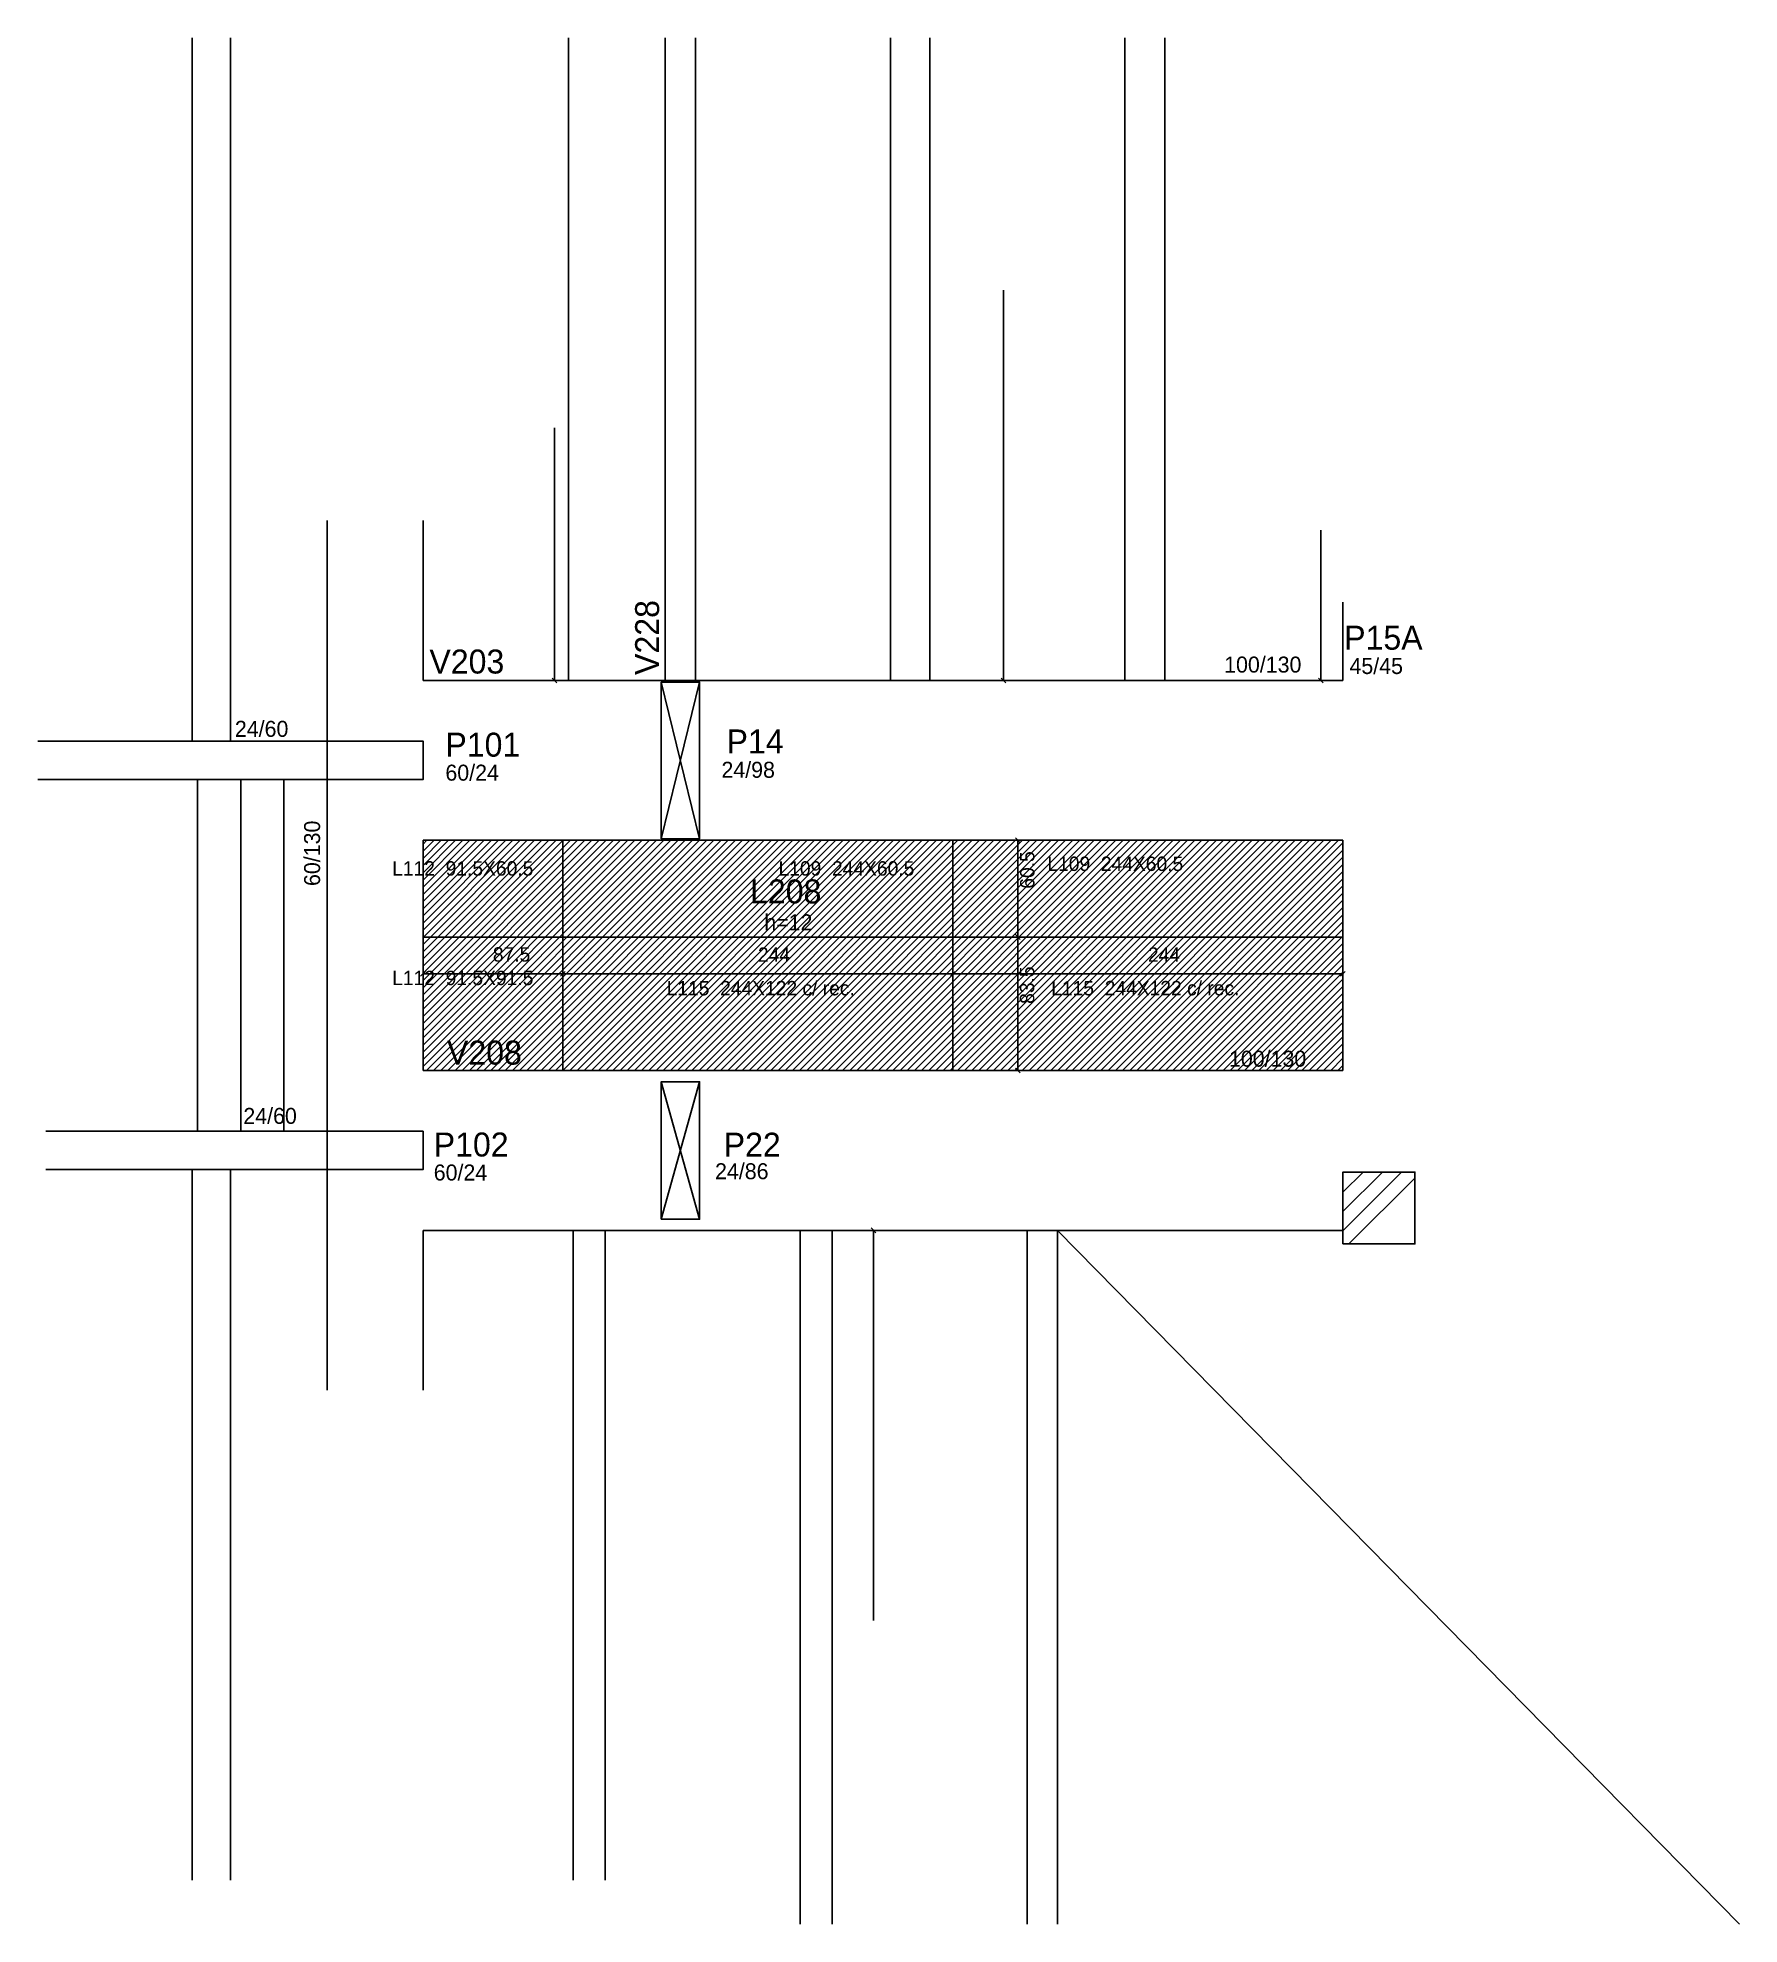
# Model space of a CAD drawing. Header units: metres. Extents: x 4093 to 5157, y 1701 to 2881.
import ezdxf

# ---------------------------------------------------------------- set-up
doc = ezdxf.new("R2010")
doc.units = ezdxf.units.M
for name, color, linetype in [('1', 7, 'Continuous'), ('3', 7, 'Continuous'), ('4', 7, 'Continuous'), ('7', 7, 'Continuous'), ('AUX00', 7, 'Continuous'), ('Painéis', 7, 'Continuous'), ('REAPROVEITAMENTO', 7, 'Continuous')]:
    doc.layers.add(name, color=color, linetype=linetype)

msp = doc.modelspace()

# ---------------------------------------------------------------- hatches: boundary and pattern name
at = {"layer": 'REAPROVEITAMENTO'}
h = msp.add_hatch(dxfattribs=at)
h.set_pattern_fill('ANSI31')
h.paths.add_polyline_path([(4421.4, 2234.6), (4909.4, 2234.6), (4909.4, 2378.6), (4333.9, 2378.6), (4333.9, 2234.6), (4421.4, 2234.6), (4421.4, 2234.6)])

# ---------------------------------------------------------------- linework, layer by layer
at = {"layer": '1', "color": 1, "lineweight": 25}
for p, q in [((4482.9, 2379.6), (4506.9, 2477.6)), ((4506.9, 2379.6), (4482.9, 2477.6)), ((4482.9, 2141.6), (4506.9, 2227.6)), ((4506.9, 2141.6), (4482.9, 2227.6)), ((4730.9, 2134.6), (5157.4, 1700.6))]:
    msp.add_line(p, q, dxfattribs=at)
at = {"layer": '3', "color": 3, "lineweight": 25}
for p, q in [((4192.9, 2196.6), (4192.9, 2416.6)), ((4219.9, 2196.6), (4219.9, 2416.6)), ((4246.9, 2196.6), (4246.9, 2416.6)), ((4909.4, 2134.4), (4946.1, 2171.1)), ((4909.4, 2146.4), (4934.1, 2171.1)), ((4909.4, 2158.4), (4922, 2171.1)), ((4909.4, 2170.4), (4910, 2171.1)), ((4913.1, 2126.1), (4954.4, 2167.3)), ((4711.9, 2134.6), (4711.9, 1700.6)), ((4730.9, 1700.6), (4730.9, 2134.6))]:
    msp.add_line(p, q, dxfattribs=at)
for points in [[(4485.4, 2880.6), (4485.4, 2478.6)], [(4504.4, 2478.6), (4504.4, 2880.6)], [(4273.9, 2578.6), (4273.9, 2440.6)], [(4333.9, 2478.6), (4333.9, 2578.6)], [(4909.4, 2527.6), (4909.4, 2478.6)], [(4485.4, 2478.6), (4333.9, 2478.6)], [(4504.4, 2478.6), (4485.4, 2478.6)], [(4909.4, 2478.6), (4504.4, 2478.6)], [(4273.9, 2440.6), (4092.9, 2440.6)], [(4092.9, 2416.6), (4273.9, 2416.6)], [(4273.9, 2416.6), (4273.9, 2196.6)], [(4333.9, 2234.6), (4333.9, 2378.6)], [(4333.9, 2378.6), (4494.9, 2378.6)], [(4494.9, 2378.6), (4909.4, 2378.6)], [(4909.4, 2378.6), (4909.4, 2340.1)], [(4909.4, 2340.1), (4909.4, 2234.6)], [(4494.9, 2234.6), (4333.9, 2234.6)], [(4909.4, 2234.6), (4494.9, 2234.6)], [(4273.9, 2196.6), (4097.9, 2196.6)], [(4097.9, 2172.6), (4273.9, 2172.6)], [(4273.9, 2172.6), (4273.9, 2034.6)], [(4333.9, 2034.6), (4333.9, 2134.6)], [(4333.9, 2134.6), (4494.9, 2134.6)], [(4494.9, 2134.6), (4909.4, 2134.6)]]:
    msp.add_lwpolyline(points, dxfattribs=at)
at = {"layer": '7', "color": 7, "lineweight": 25}
for points in [[(4482.9, 2379.6), (4506.9, 2379.6), (4506.9, 2477.6), (4482.9, 2477.6), (4482.9, 2379.6)], [(4273.9, 2416.6), (4333.9, 2416.6), (4333.9, 2440.6), (4273.9, 2440.6), (4273.9, 2416.6)], [(4482.9, 2141.6), (4506.9, 2141.6), (4506.9, 2227.6), (4482.9, 2227.6), (4482.9, 2141.6)], [(4273.9, 2172.6), (4333.9, 2172.6), (4333.9, 2196.6), (4273.9, 2196.6), (4273.9, 2172.6)], [(4909.4, 2126.1), (4954.4, 2126.1), (4954.4, 2171.1), (4909.4, 2171.1), (4909.4, 2126.1)]]:
    msp.add_lwpolyline(points, dxfattribs=at)
at = {"layer": 'Painéis', "color": 200, "lineweight": 25}
for p, q in [((4189.4, 2440.6), (4189.4, 2880.6)), ((4213.4, 2440.6), (4213.4, 2880.6)), ((4424.9, 2478.6), (4424.9, 2880.6)), ((4626.4, 2478.6), (4626.4, 2880.6)), ((4650.9, 2478.6), (4650.9, 2880.6)), ((4772.9, 2478.6), (4772.9, 2880.6)), ((4797.9, 2478.6), (4797.9, 2880.6)), ((4421.4, 2378.6), (4421.4, 2234.6)), ((4665.4, 2378.6), (4665.4, 2234.6)), ((4909.4, 2318.1), (4333.9, 2318.1)), ((4189.4, 1728.1), (4189.4, 2172.6)), ((4213.4, 1728.1), (4213.4, 2172.6)), ((4427.9, 1728.1), (4427.9, 2134.6)), ((4447.9, 1728.1), (4447.9, 2134.6)), ((4569.9, 1700.6), (4569.9, 2134.6)), ((4589.9, 1700.6), (4589.9, 2134.6))]:
    msp.add_line(p, q, dxfattribs=at)
at = {"layer": 'Painéis', "color": 4, "lineweight": 25}
for p, q in [((4697, 2722.6), (4697, 2478.6)), ((4416.1, 2478.6), (4416.1, 2636.6)), ((4895.6, 2572.6), (4895.6, 2478.6)), ((4906.4, 2478.6), (4892.6, 2478.6)), ((4706, 2318.1), (4706, 2378.6)), ((4706, 2234.6), (4706, 2318.1)), ((4421.4, 2295.1), (4333.9, 2295.1)), ((4665.4, 2295.1), (4421.4, 2295.1)), ((4665.4, 2298), (4665.4, 2292.1)), ((4665.4, 2298), (4665.4, 2292.1)), ((4909.4, 2295.1), (4665.4, 2295.1)), ((4909.4, 2298), (4909.4, 2292.1)), ((4615.7, 1890.6), (4615.7, 2134.6))]:
    msp.add_line(p, q, dxfattribs=at)
at = {"layer": 'Painéis', "color": 0, "lineweight": 25}
for p, q in [((4414.6, 2480.1), (4417.6, 2477.1)), ((4695.5, 2480.1), (4698.5, 2477.1)), ((4894.1, 2480.1), (4897.1, 2477.1)), ((4707.5, 2377.1), (4704.5, 2380.1)), ((4707.5, 2316.6), (4704.5, 2319.6)), ((4704.5, 2319.6), (4707.5, 2316.6)), ((4335.4, 2296.6), (4332.4, 2293.6)), ((4422.9, 2296.6), (4419.9, 2293.6)), ((4419.9, 2293.6), (4422.9, 2296.6)), ((4666.9, 2296.6), (4663.9, 2293.6)), ((4663.9, 2293.6), (4666.9, 2296.6)), ((4907.9, 2293.6), (4910.9, 2296.6)), ((4704.5, 2236.1), (4707.5, 2233.1)), ((4617.2, 2133.1), (4614.2, 2136.1))]:
    msp.add_line(p, q, dxfattribs=at)

# ---------------------------------------------------------------- texts
at = {"layer": '3', "color": 3, "lineweight": 25}
for s, p in [('100/130', (4835.1, 2483.5)), ('45/45', (4913.5, 2482.6)), ('24/60', (4216.2, 2443.3)), ('60/24', (4347.9, 2415.9)), ('24/98', (4520.6, 2417.7)), ('h=12', (4547.4, 2322.3)), ('100/130', (4838.1, 2237)), ('24/60', (4221.5, 2201.2)), ('60/24', (4340.6, 2165.8)), ('24/86', (4516.6, 2166.6))]:
    msp.add_text(s, height=10, dxfattribs=at).set_placement(p)
msp.add_text('60/130', height=10, rotation=90, dxfattribs=at).set_placement((4269.5, 2350))
at = {"layer": '4', "color": 4, "lineweight": 25}
msp.add_text('V228', height=15, rotation=90, dxfattribs=at).set_placement((4481.6, 2482))
for s, p in [('P15A', (4910.2, 2497.8)), ('V203', (4337.9, 2482.9)), ('P101', (4347.9, 2430.9)), ('P14', (4523.8, 2432.9)), ('L208', (4538.5, 2339.1)), ('V208', (4348.9, 2238.3)), ('P102', (4340.6, 2180.8)), ('P22', (4522, 2180.7))]:
    msp.add_text(s, height=15, dxfattribs=at).set_placement(p)
at = {"layer": 'AUX00', "color": 7, "lineweight": 25}
for s, p in [('L112 ^J91.5X60.5', (4314.6, 2356.5)), ('L109 ^J244X60.5', (4556.3, 2356.5)), ('L109 ^J244X60.5', (4724.5, 2359.4)), ('L112 ^J91.5X91.5', (4314.6, 2288)), ('L115 ^J244X122^Jc/ rec.', (4486.3, 2281.6)), ('L115 ^J244X122^Jc/ rec.', (4726.9, 2281.6))]:
    msp.add_text(s, height=9, dxfattribs=at).set_placement(p)
at = {"layer": 'Painéis', "color": 240, "lineweight": 25}
for s, p in [('60.5', (4716.4, 2348.3)), ('83.5', (4716.3, 2276.3))]:
    msp.add_text(s, height=9, rotation=90, dxfattribs=at).set_placement(p)
for s, p in [('87.5', (4377.6, 2302.7)), ('244', (4543.4, 2302.6)), ('244', (4787.4, 2302.6))]:
    msp.add_text(s, height=9, dxfattribs=at).set_placement(p)

doc.saveas('drawing.dxf')
